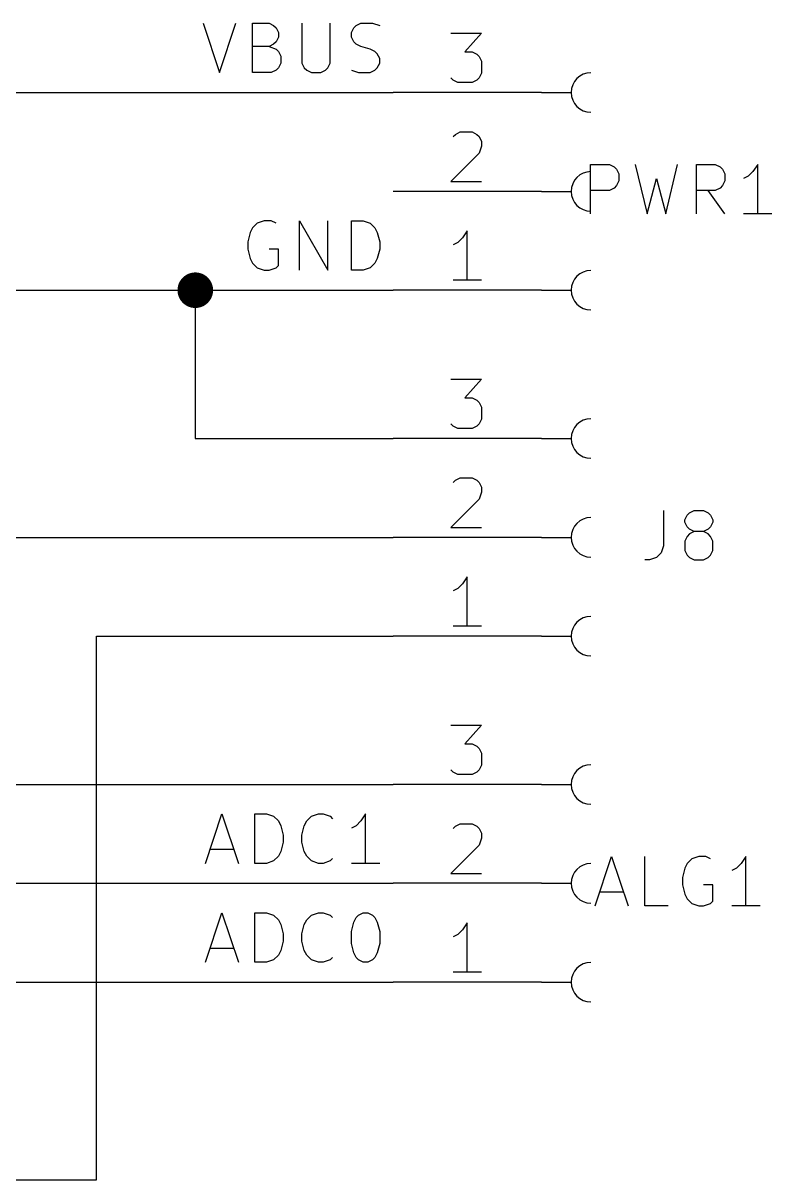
# Model space of a CAD drawing. Extents: x 4.17 to 7.23, y -4.62 to -2.02.
# Drawn here: x 6.476 to 7.233, y -3.5 to -2.33 of the extents above; entities that cross this region are included whole.
import ezdxf

# ---------------------------------------------------------------- set-up
doc = ezdxf.new("R2010")
doc.units = 0
doc.header["$MEASUREMENT"] = 0
doc.layers.add('BLACK', color=7, linetype='CONTINUOUS')

msp = doc.modelspace()

# ---------------------------------------------------------------- linework, layer by layer
at = {"layer": 'BLACK', "linetype": 'CONTINUOUS'}
for p, q in [((6.6578, -2.3298), (6.6745, -2.3798)), ((6.6745, -2.3798), (6.6911, -2.3298)), ((6.7078, -2.3798), (6.7078, -2.3298)), ((6.7078, -2.3298), (6.7245, -2.3298)), ((6.7245, -2.3298), (6.7292, -2.3322)), ((6.7292, -2.3322), (6.7316, -2.3346)), ((6.7316, -2.3346), (6.734, -2.3393)), ((6.734, -2.3393), (6.734, -2.3441)), ((6.7578, -2.3298), (6.7578, -2.3703)), ((6.7864, -2.3703), (6.7864, -2.3298)), ((6.8078, -2.3393), (6.8102, -2.3346)), ((6.8078, -2.3441), (6.8078, -2.3393)), ((6.8102, -2.3346), (6.8126, -2.3322)), ((6.8126, -2.3322), (6.8173, -2.3298)), ((6.8173, -2.3298), (6.8292, -2.3298)), ((6.8292, -2.3298), (6.8364, -2.3322)), ((6.9083, -2.3399), (6.9393, -2.3399)), ((6.9393, -2.3399), (6.9226, -2.3589)), ((6.7292, -2.3512), (6.7245, -2.3536)), ((6.7316, -2.3488), (6.7292, -2.3512)), ((6.734, -2.3441), (6.7316, -2.3488)), ((6.8102, -2.3488), (6.8078, -2.3441)), ((6.8126, -2.3512), (6.8102, -2.3488)), ((6.8173, -2.3536), (6.8126, -2.3512)), ((6.7245, -2.3536), (6.7078, -2.3536)), ((6.7245, -2.3536), (6.7316, -2.356)), ((6.7316, -2.356), (6.734, -2.3584)), ((6.734, -2.3584), (6.7364, -2.3631)), ((6.7364, -2.3631), (6.7364, -2.3703)), ((6.8268, -2.356), (6.8173, -2.3536)), ((6.8316, -2.3584), (6.8268, -2.356)), ((6.834, -2.3608), (6.8316, -2.3584)), ((6.8364, -2.3655), (6.834, -2.3608)), ((6.9226, -2.3589), (6.9298, -2.3589)), ((6.9298, -2.3589), (6.9345, -2.3613)), ((6.9345, -2.3613), (6.9369, -2.3637)), ((6.9369, -2.3637), (6.9393, -2.3684)), ((6.734, -2.375), (6.7316, -2.3774)), ((6.7364, -2.3703), (6.734, -2.375)), ((6.7578, -2.3703), (6.7602, -2.375)), ((6.7602, -2.375), (6.7626, -2.3774)), ((6.7816, -2.3774), (6.784, -2.375)), ((6.784, -2.375), (6.7864, -2.3703)), ((6.8316, -2.3774), (6.834, -2.375)), ((6.834, -2.375), (6.8364, -2.3703)), ((6.8364, -2.3703), (6.8364, -2.3655)), ((6.9393, -2.3684), (6.9393, -2.3804)), ((6.7268, -2.3798), (6.7078, -2.3798)), ((6.7316, -2.3774), (6.7268, -2.3798)), ((6.7626, -2.3774), (6.7673, -2.3798)), ((6.7673, -2.3798), (6.7768, -2.3798)), ((6.7768, -2.3798), (6.7816, -2.3774)), ((6.8078, -2.3774), (6.8149, -2.3798)), ((6.8149, -2.3798), (6.8268, -2.3798)), ((6.8268, -2.3798), (6.8316, -2.3774)), ((6.9107, -2.3875), (6.9083, -2.3851)), ((6.9369, -2.3851), (6.9345, -2.3875)), ((6.9393, -2.3804), (6.9369, -2.3851)), ((6.9155, -2.3899), (6.9107, -2.3875)), ((6.9298, -2.3899), (6.9155, -2.3899)), ((6.9345, -2.3875), (6.9298, -2.3899)), ((6.3, -2.4), (6.85, -2.4)), ((7, -2.4), (6.85, -2.4)), ((7, -2.4), (7.03, -2.4)), ((6.9107, -2.4446), (6.9131, -2.4423)), ((6.9131, -2.4423), (6.9179, -2.4399)), ((6.9179, -2.4399), (6.9298, -2.4399)), ((6.9298, -2.4399), (6.9345, -2.4423)), ((6.9345, -2.4423), (6.9369, -2.4446)), ((6.9369, -2.4446), (6.9393, -2.4494)), ((6.9393, -2.4542), (6.9369, -2.4613)), ((6.9393, -2.4494), (6.9393, -2.4542)), ((6.9369, -2.4613), (6.9083, -2.4899)), ((7.0495, -2.5228), (7.0495, -2.4728)), ((7.0495, -2.4728), (7.0686, -2.4728)), ((7.0686, -2.4728), (7.0733, -2.4752)), ((7.0733, -2.4752), (7.0757, -2.4776)), ((7.0757, -2.4776), (7.0781, -2.4823)), ((7.0948, -2.4728), (7.1067, -2.5228)), ((7.1257, -2.5228), (7.1376, -2.4728)), ((7.1567, -2.5228), (7.1567, -2.4728)), ((7.1567, -2.4728), (7.1757, -2.4728)), ((7.1757, -2.4728), (7.1805, -2.4752)), ((7.1805, -2.4752), (7.1829, -2.4776)), ((7.1829, -2.4776), (7.1852, -2.4823)), ((7.2138, -2.4799), (7.209, -2.4847)), ((7.2186, -2.4728), (7.2138, -2.4799)), ((7.2186, -2.5228), (7.2186, -2.4728)), ((6.9083, -2.4899), (6.9393, -2.4899)), ((7.0781, -2.4895), (7.0757, -2.4942)), ((7.0781, -2.4823), (7.0781, -2.4895)), ((7.1067, -2.5228), (7.1162, -2.4871)), ((7.1162, -2.4871), (7.1257, -2.5228)), ((7.1852, -2.4895), (7.1829, -2.4942)), ((7.1852, -2.4823), (7.1852, -2.4895)), ((7.209, -2.4847), (7.2043, -2.4871)), ((7, -2.5), (6.85, -2.5)), ((7, -2.5), (7.03, -2.5)), ((7.0686, -2.499), (7.0495, -2.499)), ((7.0733, -2.4966), (7.0686, -2.499)), ((7.0757, -2.4942), (7.0733, -2.4966)), ((7.1757, -2.499), (7.1567, -2.499)), ((7.1852, -2.5228), (7.1686, -2.499)), ((7.1805, -2.4966), (7.1757, -2.499)), ((7.1829, -2.4942), (7.1805, -2.4966)), ((7.2329, -2.5228), (7.2043, -2.5228)), ((6.7078, -2.5369), (6.7054, -2.5417)), ((6.7126, -2.5322), (6.7078, -2.5369)), ((6.7197, -2.5298), (6.7126, -2.5322)), ((6.7268, -2.5298), (6.7197, -2.5298)), ((6.7316, -2.5322), (6.7268, -2.5298)), ((6.7554, -2.5798), (6.7554, -2.5298)), ((6.7554, -2.5298), (6.784, -2.5798)), ((6.784, -2.5798), (6.784, -2.5298)), ((6.8078, -2.5798), (6.8078, -2.5298)), ((6.8078, -2.5298), (6.8197, -2.5298)), ((6.8197, -2.5298), (6.8268, -2.5322)), ((6.8268, -2.5322), (6.8316, -2.5369)), ((6.8316, -2.5369), (6.834, -2.5417)), ((6.7054, -2.5417), (6.703, -2.5512)), ((6.834, -2.5417), (6.8364, -2.5512)), ((6.9202, -2.547), (6.9155, -2.5518)), ((6.925, -2.5399), (6.9202, -2.547)), ((6.925, -2.5899), (6.925, -2.5399)), ((6.703, -2.5512), (6.703, -2.5584)), ((6.703, -2.5584), (6.7054, -2.5679)), ((6.734, -2.5584), (6.7245, -2.5584)), ((6.734, -2.575), (6.734, -2.5584)), ((6.8364, -2.5584), (6.834, -2.5679)), ((6.8364, -2.5512), (6.8364, -2.5584)), ((6.9155, -2.5518), (6.9107, -2.5542)), ((6.7054, -2.5679), (6.7078, -2.5727)), ((6.7078, -2.5727), (6.7126, -2.5774)), ((6.8316, -2.5727), (6.8268, -2.5774)), ((6.834, -2.5679), (6.8316, -2.5727)), ((6.7126, -2.5774), (6.7197, -2.5798)), ((6.7197, -2.5798), (6.7245, -2.5798)), ((6.7245, -2.5798), (6.7316, -2.5774)), ((6.7316, -2.5774), (6.734, -2.575)), ((6.8197, -2.5798), (6.8078, -2.5798)), ((6.8268, -2.5774), (6.8197, -2.5798)), ((6.9393, -2.5899), (6.9107, -2.5899)), ((6.3, -2.6), (6.65, -2.6)), ((6.65, -2.6), (6.65, -2.75)), ((6.65, -2.6), (6.85, -2.6)), ((7, -2.6), (6.85, -2.6)), ((7, -2.6), (7.03, -2.6)), ((6.9083, -2.6899), (6.9393, -2.6899)), ((6.9393, -2.6899), (6.9226, -2.7089)), ((6.9226, -2.7089), (6.9298, -2.7089)), ((6.9298, -2.7089), (6.9345, -2.7113)), ((6.9345, -2.7113), (6.9369, -2.7137)), ((6.9369, -2.7137), (6.9393, -2.7184)), ((6.9393, -2.7184), (6.9393, -2.7304)), ((6.9107, -2.7375), (6.9083, -2.7351)), ((6.9155, -2.7399), (6.9107, -2.7375)), ((6.9345, -2.7375), (6.9298, -2.7399)), ((6.9369, -2.7351), (6.9345, -2.7375)), ((6.9393, -2.7304), (6.9369, -2.7351)), ((6.9298, -2.7399), (6.9155, -2.7399)), ((6.65, -2.75), (6.85, -2.75)), ((7, -2.75), (6.85, -2.75)), ((7, -2.75), (7.03, -2.75)), ((6.9107, -2.7946), (6.9131, -2.7923)), ((6.9131, -2.7923), (6.9179, -2.7899)), ((6.9179, -2.7899), (6.9298, -2.7899)), ((6.9298, -2.7899), (6.9345, -2.7923)), ((6.9345, -2.7923), (6.9369, -2.7946)), ((6.9369, -2.7946), (6.9393, -2.7994)), ((6.9393, -2.8042), (6.9369, -2.8113)), ((6.9393, -2.7994), (6.9393, -2.8042)), ((6.9369, -2.8113), (6.9083, -2.8399)), ((7.1233, -2.8228), (7.1233, -2.8585)), ((7.1448, -2.8323), (7.1471, -2.8276)), ((7.1471, -2.8276), (7.1495, -2.8252)), ((7.1495, -2.8252), (7.1543, -2.8228)), ((7.1543, -2.8228), (7.1638, -2.8228)), ((7.1638, -2.8228), (7.1686, -2.8252)), ((7.1686, -2.8252), (7.171, -2.8276)), ((7.171, -2.8276), (7.1733, -2.8323)), ((6.9083, -2.8399), (6.9393, -2.8399)), ((7.1448, -2.8347), (7.1448, -2.8323)), ((7.1471, -2.8395), (7.1448, -2.8347)), ((7.1495, -2.8418), (7.1471, -2.8395)), ((7.1543, -2.8442), (7.1495, -2.8418)), ((7.1686, -2.8418), (7.1638, -2.8442)), ((7.171, -2.8395), (7.1686, -2.8418)), ((7.1733, -2.8347), (7.171, -2.8395)), ((7.1733, -2.8323), (7.1733, -2.8347)), ((6.45, -2.85), (6.85, -2.85)), ((7, -2.85), (6.85, -2.85)), ((7, -2.85), (7.03, -2.85)), ((7.1471, -2.849), (7.1448, -2.8538)), ((7.1448, -2.8538), (7.1448, -2.8633)), ((7.1495, -2.8466), (7.1471, -2.849)), ((7.1543, -2.8442), (7.1495, -2.8466)), ((7.1638, -2.8442), (7.1543, -2.8442)), ((7.1686, -2.8466), (7.1638, -2.8442)), ((7.171, -2.849), (7.1686, -2.8466)), ((7.1733, -2.8538), (7.171, -2.849)), ((7.1733, -2.8633), (7.1733, -2.8538)), ((7.121, -2.8657), (7.1162, -2.8704)), ((7.1233, -2.8585), (7.121, -2.8657)), ((7.1448, -2.8633), (7.1471, -2.868)), ((7.171, -2.868), (7.1733, -2.8633)), ((7.109, -2.8728), (7.1043, -2.8728)), ((7.1162, -2.8704), (7.109, -2.8728)), ((7.1471, -2.868), (7.1495, -2.8704)), ((7.1495, -2.8704), (7.1543, -2.8728)), ((7.1543, -2.8728), (7.1638, -2.8728)), ((7.1638, -2.8728), (7.1686, -2.8704)), ((7.1686, -2.8704), (7.171, -2.868)), ((6.925, -2.8899), (6.9202, -2.897)), ((6.925, -2.9399), (6.925, -2.8899)), ((6.9155, -2.9018), (6.9107, -2.9042)), ((6.9202, -2.897), (6.9155, -2.9018)), ((6.9393, -2.9399), (6.9107, -2.9399)), ((6.55, -2.95), (6.85, -2.95)), ((6.55, -3.5), (6.55, -2.95)), ((7, -2.95), (6.85, -2.95)), ((7, -2.95), (7.03, -2.95)), ((6.9083, -3.0399), (6.9393, -3.0399)), ((6.9393, -3.0399), (6.9226, -3.0589)), ((6.9226, -3.0589), (6.9298, -3.0589)), ((6.9298, -3.0589), (6.9345, -3.0613)), ((6.9345, -3.0613), (6.9369, -3.0637)), ((6.9369, -3.0637), (6.9393, -3.0684)), ((6.9393, -3.0684), (6.9393, -3.0804)), ((6.9107, -3.0875), (6.9083, -3.0851)), ((6.9155, -3.0899), (6.9107, -3.0875)), ((6.9345, -3.0875), (6.9298, -3.0899)), ((6.9369, -3.0851), (6.9345, -3.0875)), ((6.9393, -3.0804), (6.9369, -3.0851)), ((6.3, -3.1), (6.85, -3.1)), ((7, -3.1), (6.85, -3.1)), ((6.9298, -3.0899), (6.9155, -3.0899)), ((7, -3.1), (7.03, -3.1)), ((6.6602, -3.1798), (6.6768, -3.1298)), ((6.6768, -3.1298), (6.6935, -3.1798)), ((6.7102, -3.1798), (6.7102, -3.1298)), ((6.7102, -3.1298), (6.7221, -3.1298)), ((6.7221, -3.1298), (6.7292, -3.1322)), ((6.7292, -3.1322), (6.734, -3.1369)), ((6.7626, -3.1369), (6.7673, -3.1322)), ((6.7673, -3.1322), (6.7745, -3.1298)), ((6.7745, -3.1298), (6.7792, -3.1298)), ((6.7792, -3.1298), (6.7864, -3.1322)), ((6.7864, -3.1322), (6.7887, -3.1346)), ((6.8221, -3.1298), (6.8173, -3.1369)), ((6.8221, -3.1798), (6.8221, -3.1298)), ((6.734, -3.1369), (6.7364, -3.1417)), ((6.7364, -3.1417), (6.7387, -3.1512)), ((6.7578, -3.1512), (6.7602, -3.1417)), ((6.7602, -3.1417), (6.7626, -3.1369)), ((6.8126, -3.1417), (6.8078, -3.1441)), ((6.8173, -3.1369), (6.8126, -3.1417)), ((6.9107, -3.1446), (6.9131, -3.1423)), ((6.9131, -3.1423), (6.9179, -3.1399)), ((6.9179, -3.1399), (6.9298, -3.1399)), ((6.9298, -3.1399), (6.9345, -3.1423)), ((6.9345, -3.1423), (6.9369, -3.1446)), ((6.9369, -3.1446), (6.9393, -3.1494)), ((6.7387, -3.1584), (6.7364, -3.1679)), ((6.7387, -3.1512), (6.7387, -3.1584)), ((6.7578, -3.1584), (6.7578, -3.1512)), ((6.7602, -3.1679), (6.7578, -3.1584)), ((6.9393, -3.1542), (6.9369, -3.1613)), ((6.9393, -3.1494), (6.9393, -3.1542)), ((6.6649, -3.1655), (6.6887, -3.1655)), ((6.7364, -3.1679), (6.734, -3.1727)), ((6.7626, -3.1727), (6.7602, -3.1679)), ((6.9369, -3.1613), (6.9083, -3.1899)), ((6.7221, -3.1798), (6.7102, -3.1798)), ((6.7292, -3.1774), (6.7221, -3.1798)), ((6.734, -3.1727), (6.7292, -3.1774)), ((6.7673, -3.1774), (6.7626, -3.1727)), ((6.7745, -3.1798), (6.7673, -3.1774)), ((6.7792, -3.1798), (6.7745, -3.1798)), ((6.7864, -3.1774), (6.7792, -3.1798)), ((6.7887, -3.175), (6.7864, -3.1774)), ((6.8364, -3.1798), (6.8078, -3.1798)), ((7.0543, -3.2228), (7.0709, -3.1728)), ((7.0709, -3.1728), (7.0876, -3.2228)), ((7.1043, -3.2228), (7.1043, -3.1728)), ((7.1471, -3.1799), (7.1448, -3.1847)), ((7.1519, -3.1752), (7.1471, -3.1799)), ((7.159, -3.1728), (7.1519, -3.1752)), ((7.1662, -3.1728), (7.159, -3.1728)), ((7.171, -3.1752), (7.1662, -3.1728)), ((7.2019, -3.1799), (7.1971, -3.1847)), ((7.2067, -3.1728), (7.2019, -3.1799)), ((7.2067, -3.2228), (7.2067, -3.1728)), ((6.9083, -3.1899), (6.9393, -3.1899)), ((7.1448, -3.1847), (7.1424, -3.1942)), ((7.1424, -3.1942), (7.1424, -3.2014)), ((7.1971, -3.1847), (7.1924, -3.1871)), ((6.3, -3.2), (6.85, -3.2)), ((7, -3.2), (6.85, -3.2)), ((7, -3.2), (7.03, -3.2)), ((7.1424, -3.2014), (7.1448, -3.2109)), ((7.1733, -3.2014), (7.1638, -3.2014)), ((7.1733, -3.218), (7.1733, -3.2014)), ((7.059, -3.2085), (7.0829, -3.2085)), ((7.1448, -3.2109), (7.1471, -3.2157)), ((7.1471, -3.2157), (7.1519, -3.2204)), ((7.171, -3.2204), (7.1733, -3.218)), ((7.1281, -3.2228), (7.1043, -3.2228)), ((7.1519, -3.2204), (7.159, -3.2228)), ((7.159, -3.2228), (7.1638, -3.2228)), ((7.1638, -3.2228), (7.171, -3.2204)), ((7.221, -3.2228), (7.1924, -3.2228)), ((6.6602, -3.2798), (6.6768, -3.2298)), ((6.6768, -3.2298), (6.6935, -3.2798)), ((6.7102, -3.2798), (6.7102, -3.2298)), ((6.7102, -3.2298), (6.7221, -3.2298)), ((6.7221, -3.2298), (6.7292, -3.2322)), ((6.7292, -3.2322), (6.734, -3.2369)), ((6.734, -3.2369), (6.7364, -3.2417)), ((6.7602, -3.2417), (6.7626, -3.2369)), ((6.7626, -3.2369), (6.7673, -3.2322)), ((6.7673, -3.2322), (6.7745, -3.2298)), ((6.7745, -3.2298), (6.7792, -3.2298)), ((6.7792, -3.2298), (6.7864, -3.2322)), ((6.7864, -3.2322), (6.7887, -3.2346)), ((6.8078, -3.2488), (6.8102, -3.2393)), ((6.8102, -3.2393), (6.8126, -3.2346)), ((6.8126, -3.2346), (6.8149, -3.2322)), ((6.8149, -3.2322), (6.8197, -3.2298)), ((6.8197, -3.2298), (6.8245, -3.2298)), ((6.8245, -3.2298), (6.8292, -3.2322)), ((6.8292, -3.2322), (6.8316, -3.2346)), ((6.8316, -3.2346), (6.834, -3.2393)), ((6.834, -3.2393), (6.8364, -3.2488)), ((6.925, -3.2399), (6.9202, -3.247)), ((6.925, -3.2899), (6.925, -3.2399)), ((6.7364, -3.2417), (6.7387, -3.2512)), ((6.7387, -3.2512), (6.7387, -3.2584)), ((6.7578, -3.2512), (6.7602, -3.2417)), ((6.7578, -3.2584), (6.7578, -3.2512)), ((6.8078, -3.2608), (6.8078, -3.2488)), ((6.8364, -3.2488), (6.8364, -3.2608)), ((6.9155, -3.2518), (6.9107, -3.2542)), ((6.9202, -3.247), (6.9155, -3.2518)), ((6.7387, -3.2584), (6.7364, -3.2679)), ((6.7602, -3.2679), (6.7578, -3.2584)), ((6.8102, -3.2703), (6.8078, -3.2608)), ((6.8364, -3.2608), (6.834, -3.2703)), ((6.6649, -3.2655), (6.6887, -3.2655)), ((6.734, -3.2727), (6.7292, -3.2774)), ((6.7364, -3.2679), (6.734, -3.2727)), ((6.7626, -3.2727), (6.7602, -3.2679)), ((6.7673, -3.2774), (6.7626, -3.2727)), ((6.7887, -3.275), (6.7864, -3.2774)), ((6.8126, -3.275), (6.8102, -3.2703)), ((6.8149, -3.2774), (6.8126, -3.275)), ((6.8316, -3.275), (6.8292, -3.2774)), ((6.834, -3.2703), (6.8316, -3.275)), ((6.7221, -3.2798), (6.7102, -3.2798)), ((6.7292, -3.2774), (6.7221, -3.2798)), ((6.7745, -3.2798), (6.7673, -3.2774)), ((6.7792, -3.2798), (6.7745, -3.2798)), ((6.7864, -3.2774), (6.7792, -3.2798)), ((6.8197, -3.2798), (6.8149, -3.2774)), ((6.8245, -3.2798), (6.8197, -3.2798)), ((6.8292, -3.2774), (6.8245, -3.2798)), ((6.9393, -3.2899), (6.9107, -3.2899)), ((6.3, -3.3), (6.85, -3.3)), ((7, -3.3), (6.85, -3.3)), ((7, -3.3), (7.03, -3.3)), ((6.3, -3.5), (6.55, -3.5))]:
    msp.add_line(p, q, dxfattribs=at)
at = {"layer": 'BLACK', "const_width": 0.018}
msp.add_lwpolyline([(6.641, -2.6, 1), (6.659, -2.6, 1)], format="xyb", close=True, dxfattribs=at)
at = {"layer": 'BLACK'}
for centre in [(7.05, -2.4), (7.05, -2.5), (7.05, -2.6), (7.05, -2.75), (7.05, -2.85), (7.05, -2.95), (7.05, -3.1), (7.05, -3.2), (7.05, -3.3)]:
    msp.add_arc(centre, 0.02, -270, -90, dxfattribs=at)

doc.saveas('drawing.dxf')
